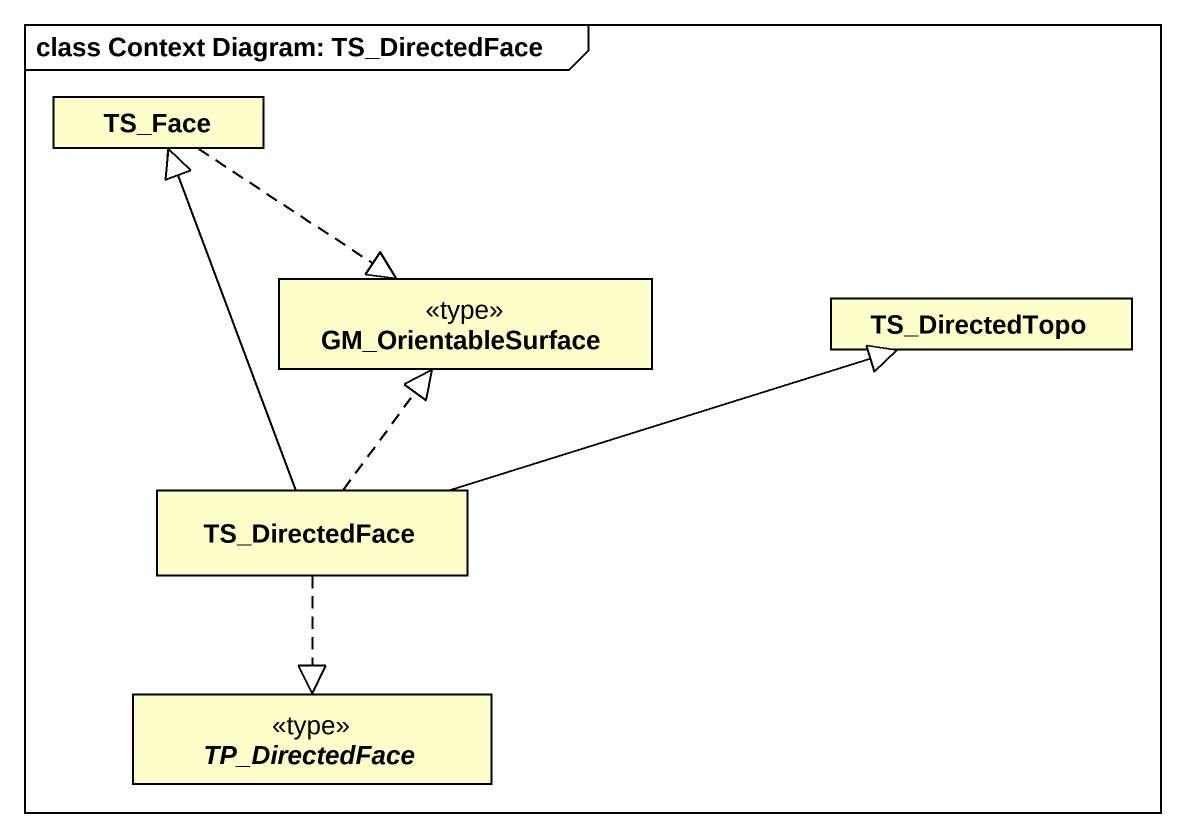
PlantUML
@startuml
mainframe class Context Diagram: TS_DirectedFace
hide circle
hide empty members
class TS_Face
class GM_OrientableSurface <<type>>
class TS_DirectedTopo
class TS_DirectedFace
abstract class TP_DirectedFace <<type>>
TS_Face ..|> GM_OrientableSurface
TS_DirectedFace -up-> TS_Face
TS_DirectedFace -up-|> TS_Face
TS_DirectedFace .up.|> GM_OrientableSurface
TS_DirectedFace -right-|> TS_DirectedTopo
TS_DirectedFace ..|> TP_DirectedFace
@enduml
